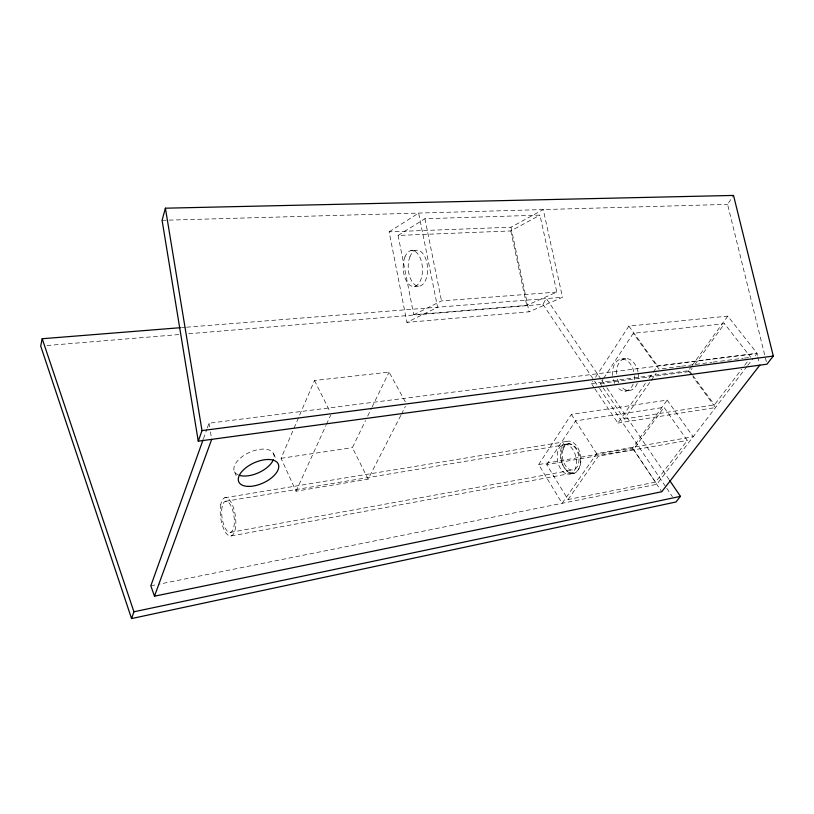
<?xml version="1.0" encoding="UTF-8"?>
<svg xmlns="http://www.w3.org/2000/svg" width="814" height="814" viewBox="0 0 814 814"><rect width="100%" height="100%" fill="white"/><g stroke="black" fill="none" stroke-linecap="round" stroke-linejoin="round"><path stroke-width="0.61" stroke-dasharray="4.07 3.05" d="M203.459 438.766L206.878 429.202M207.305 428.001L209.025 423.219L756.939 353.449L757.508 355.789M400.854 415.333L368.142 479.141L296.021 491.218L281.064 458.313L293.539 429.273M294.037 428.113L314.499 380.494L389.061 372.11L405.382 401.933M296.021 491.218L325.926 425.519M326.445 424.359L330.647 415.14M368.142 479.141L352.381 447.639L365.517 420.584M367.704 416.076L371.54 408.18M372.09 407.061L389.061 372.11M401.424 414.214L405.443 406.379M188.716 333.75L542.938 304.314L546.306 298.473L601.241 379.528M538.654 464.56L571.336 414.407L667.175 400.091L693.192 436.731L596.642 453.642L562.138 503.296L538.654 464.56L632.549 448.076L667.175 400.091M594.21 387.739L591.422 383.577L592.806 381.451M595.583 377.187L628.886 326.088L727.767 316.137L757.061 353.286L753.856 357.468M546.743 464.672L575.569 420.909L663.98 407.326L687.321 440.445L655.524 482.132L568.06 499.552L546.743 464.672L633.597 449.348L663.98 407.326M602.34 386.609L600.223 383.475L602.981 379.293M603.673 378.245L633.261 333.302L724.48 323.697L750.762 357.285M766.35 361.742L727.574 204.375L733.526 195.431M594.902 388.777L617.877 423.066L646.011 382.56M648.9 378.408L652.502 373.219M653.225 372.181L657.549 365.944L757.061 353.286M568.06 499.552L598.321 456.176L687.321 440.445M603.052 387.657L624.236 419.017L650.325 381.613M651.058 380.576L656.125 373.3M591.422 383.577L688.379 370.706L691.351 366.585M692.093 365.557L727.767 316.137M600.223 383.475L689.896 371.51L692.104 368.457M695.044 364.387L724.48 323.697M624.236 419.017L714.468 404.853L741.686 369.18M744.708 365.211L747.74 361.243M747.059 366.351L656.786 484.31L158.313 584.32M747.69 365.527L753.215 358.313M389.133 231.817L418.63 213.085L437.586 307.265L406.929 322.385L389.133 231.817L510.958 227.228L543.253 209.574L562.505 297.283L529.08 311.793L406.929 322.385M398.097 235.429L424.928 218.732L539.967 215.13L556.796 292.073L526.739 305.392L413.766 314.764L398.097 235.429L510.805 230.942L539.967 215.13M413.766 314.764L441.524 300.905L556.796 292.073M150.834 585.815L157.061 584.564M231.105 535.948L573.951 472.842M570.594 473.901L574.46 473.188M230.515 532.346L573.31 469.882M565.221 444.312L569.098 443.661M225.356 501.322L567.796 444.271M224.766 497.761L567.154 441.33M617.877 423.066L715.526 407.56L692.907 376.851M281.064 458.313L352.381 447.639M624.908 391.107L628.917 390.537M680.392 366.381L659.025 369.149L633.261 333.302M681.644 366.219L711.802 362.322M713.064 362.159L719.342 361.345M720.604 361.182L743.223 358.262M744.474 358.099L749.501 357.448M621.743 359.045L625.752 358.567M47.029 345.523L181.125 334.381M181.532 327.604L185.327 327.299M186.599 327.197L562.505 297.283M414.438 286.457L419.495 286.121M410.958 250.559L416.035 250.315M162.088 220.319L727.574 204.375M689.896 371.51L692.124 374.542M692.867 375.549L714.468 404.853M688.379 370.706L692.154 375.824M628.886 326.088L657.549 365.944M601.963 380.576L606.237 386.894M606.949 387.942L669.027 479.517M542.938 304.314L598.839 387.383M599.552 388.431L666.066 487.271M666.778 488.319L672.435 496.733M633.597 449.348L655.524 482.132M632.549 448.076L661.751 491.748M571.336 414.407L598.321 456.176M314.499 380.494L330.057 411.752M273.565 453.622L276.139 459.34M234.554 471.805L237.016 477.625M757.803 356.959L759.238 362.82M510.958 227.228L529.08 311.793M510.805 230.942L526.739 305.392M424.928 218.732L441.524 300.905M209.025 423.219L209.636 426.943M210.46 431.908L211.487 438.115M633.221 383.994A16.127 10.826 81.6 0 1 616.819 386.619M614.794 383.384A16.127 10.826 81.6 0 1 612.718 376.536M612.596 375.498A16.127 10.826 81.6 0 1 621.865 359.045A16.127 10.826 81.6 0 1 634.299 374.633M634.381 375.692A16.127 10.826 81.6 0 1 634.075 380.871M637.24 383.445A16.087 10.847 81.6 0 1 620.817 386.08M618.793 382.845A16.087 10.847 81.6 0 1 617.348 379.059M616.503 373.952A16.087 10.847 81.6 0 1 625.508 358.587A16.087 10.847 81.6 0 1 638.023 371.998M638.329 374.104A16.087 10.847 81.6 0 1 638.369 378.307M238.634 475.081A21.52 11.142 -24.3 0 1 249.745 452.258A21.52 11.142 -24.3 0 1 273.341 459.808M220.767 504.619A19.383 7.397 81.8 0 0 229.141 535.775A19.383 7.397 81.8 0 0 234.178 510.073A19.383 7.397 81.8 0 0 220.767 504.619M561.426 447.486A16.127 10.022 79 0 0 571.306 472.883A16.127 10.022 79 0 0 579.253 450.803A16.127 10.022 79 0 0 561.426 447.486M222.09 506.929A15.751 6.003 81.8 0 0 228.917 532.224A15.751 6.003 81.8 0 0 232.987 511.294A15.751 6.003 81.8 0 0 222.09 506.929M563.115 449.308A13.095 8.14 79 0 0 571.163 469.922A13.095 8.14 79 0 0 577.594 451.953A13.095 8.14 79 0 0 563.115 449.308M561.701 450.59A15.12 9.392 78.9 0 0 572.028 473.534A15.12 9.392 78.9 0 0 578.266 451.689A15.12 9.392 78.9 0 0 561.701 450.59M404.945 256.929A18.071 9.615 86.6 0 0 411.925 286.263A18.071 9.615 86.6 0 0 421.591 262.271A18.071 9.615 86.6 0 0 404.945 256.929M409.991 256.664A18.02 9.646 86.6 0 0 416.972 285.928A18.02 9.646 86.6 0 0 426.699 261.986A18.02 9.646 86.6 0 0 409.991 256.664M557.844 451.241A15.151 9.371 79 0 0 568.162 474.247A15.151 9.371 79 0 0 574.379 452.36A15.151 9.371 79 0 0 557.844 451.241"/><path stroke-width="1.22" d="M180.26 327.706L42.206 338.736L40.7 346.042L131.553 618.569L675.976 501.984L680.443 496.367L669.739 480.575M165.405 208.191L162.088 220.319L198.26 441.168L766.961 364.194L773.3 356.064L733.526 195.431L165.405 208.191L202.004 430.606L198.26 441.168M131.553 618.569L133.934 611.782L42.206 338.736M203.032 439.957L150.834 585.815L154.467 596.184L661.751 491.748L759.808 365.16M154.467 596.184L211.691 439.357M133.934 611.782L680.443 496.367M202.004 430.606L773.3 356.064M273.341 459.808A21.52 11.142 -24.3 0 1 239.825 475.468M247.985 486.396A21.663 11.04 -24.4 0 0 278.764 466.798A21.663 11.04 -24.4 0 0 248.83 465.669A21.663 11.04 -24.4 0 0 247.985 486.396"/></g></svg>
